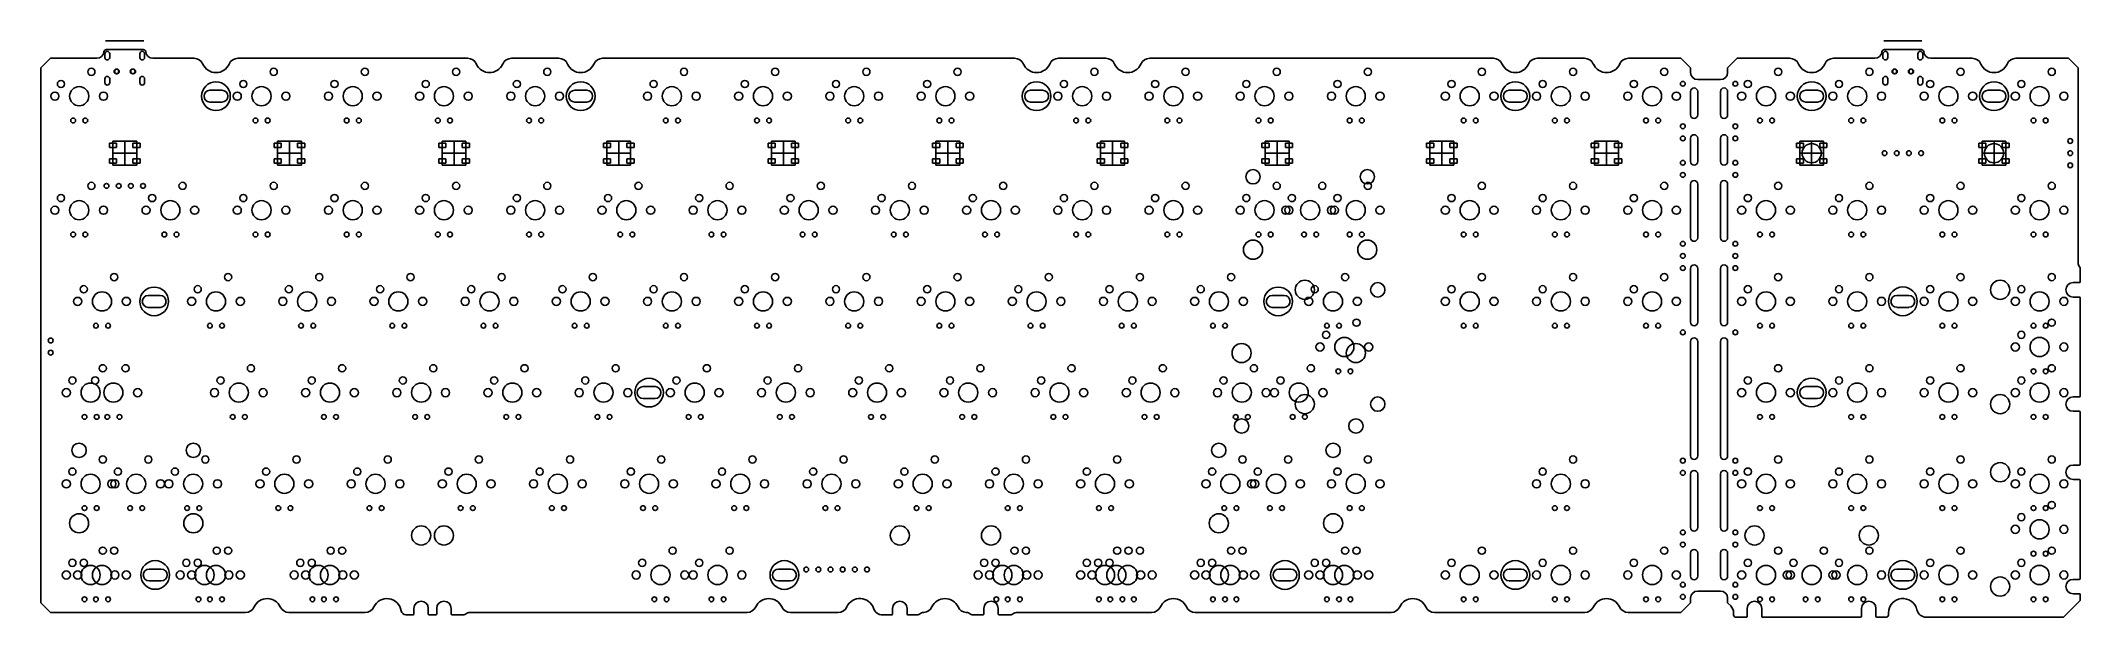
# Model space of a CAD drawing. Header units: millimetres. Extents: x 358 to 784, y 324 to 445.
import ezdxf

# ---------------------------------------------------------------- set-up
doc = ezdxf.new("R2010")
doc.units = ezdxf.units.MM
doc.layers.add('b87ex', color=220, linetype='Continuous')

msp = doc.modelspace()

# ---------------------------------------------------------------- linework, layer by layer
at = {"layer": 'b87ex', "color": 5}
for p, q in [((371.83, 444.55), (379.83, 444.55)), ((743.31, 444.55), (751.31, 444.55))]:
    msp.add_line(p, q, dxfattribs=at)
at = {"layer": 'b87ex'}
for p, q in [((360.28, 440.9), (358.28, 438.9)), ((358.28, 438.9), (358.28, 327.14)), ((360.28, 440.9), (369.98, 440.9)), ((371.97, 442.7), (379.7, 442.7)), ((381.69, 440.9), (390.3, 440.9)), ((399.47, 440.9), (447.45, 440.9)), ((456.62, 440.9), (466.5, 440.9)), ((475.67, 440.9), (561.75, 440.9)), ((570.92, 440.9), (580.8, 440.9)), ((589.97, 440.9), (661.76, 440.9)), ((670.93, 440.9), (680.81, 440.9)), ((689.98, 440.9), (700.95, 440.9)), ((700.95, 440.9), (702.95, 438.9)), ((702.95, 438.9), (702.95, 437.9)), ((712.71, 440.9), (710.71, 438.9)), ((710.71, 438.9), (710.71, 437.9)), ((712.71, 440.9), (723.68, 440.9)), ((732.84, 440.9), (741.45, 440.9)), ((743.44, 442.7), (751.18, 442.7)), ((761.78, 440.9), (753.17, 440.9)), ((781.91, 440.9), (770.94, 440.9)), ((781.91, 440.9), (783.91, 438.9)), ((783.91, 438.9), (783.91, 398.25)), ((704.45, 436.44), (709.21, 436.44)), ((372.63, 423.17), (372.63, 422.27)), ((372.63, 423.17), (374.13, 423.17)), ((372.63, 422.27), (374.13, 422.27)), ((373.33, 423.57), (378.33, 423.57)), ((373.33, 418.57), (373.33, 423.57)), ((374.13, 423.17), (374.13, 422.27)), ((375.83, 423.57), (375.83, 418.57)), ((377.53, 423.17), (377.53, 422.27)), ((377.53, 423.17), (379.03, 423.17)), ((377.53, 422.27), (379.03, 422.27)), ((378.33, 423.57), (378.33, 418.57)), ((379.03, 423.17), (379.03, 422.27)), ((407.03, 423.17), (407.03, 422.27)), ((407.03, 423.17), (408.53, 423.17)), ((407.03, 422.27), (408.53, 422.27)), ((407.73, 423.57), (412.73, 423.57)), ((407.73, 418.57), (407.73, 423.57)), ((408.53, 423.17), (408.53, 422.27)), ((410.23, 423.57), (410.23, 418.57)), ((411.93, 423.17), (411.93, 422.27)), ((411.93, 423.17), (413.43, 423.17)), ((411.93, 422.27), (413.43, 422.27)), ((412.73, 423.57), (412.73, 418.57)), ((413.43, 423.17), (413.43, 422.27)), ((441.42, 423.17), (441.42, 422.27)), ((441.42, 423.17), (442.92, 423.17)), ((441.42, 422.27), (442.92, 422.27)), ((442.12, 423.57), (447.12, 423.57)), ((442.12, 418.57), (442.12, 423.57)), ((442.92, 423.17), (442.92, 422.27)), ((444.62, 423.57), (444.62, 418.57)), ((446.32, 423.17), (446.32, 422.27)), ((446.32, 423.17), (447.82, 423.17)), ((446.32, 422.27), (447.82, 422.27)), ((447.12, 423.57), (447.12, 418.57)), ((447.82, 423.17), (447.82, 422.27)), ((475.82, 423.17), (475.82, 422.27)), ((475.82, 423.17), (477.32, 423.17)), ((475.82, 422.27), (477.32, 422.27)), ((476.52, 423.57), (481.52, 423.57)), ((476.52, 418.57), (476.52, 423.57)), ((477.32, 423.17), (477.32, 422.27)), ((479.02, 423.57), (479.02, 418.57)), ((480.72, 423.17), (480.72, 422.27)), ((480.72, 423.17), (482.22, 423.17)), ((480.72, 422.27), (482.22, 422.27)), ((481.52, 423.57), (481.52, 418.57)), ((482.22, 423.17), (482.22, 422.27)), ((510.22, 423.17), (510.22, 422.27)), ((510.22, 423.17), (511.72, 423.17)), ((510.22, 422.27), (511.72, 422.27)), ((510.92, 423.57), (515.92, 423.57)), ((510.92, 418.57), (510.92, 423.57)), ((511.72, 423.17), (511.72, 422.27)), ((513.42, 423.57), (513.42, 418.57)), ((515.12, 423.17), (515.12, 422.27)), ((515.12, 423.17), (516.62, 423.17)), ((515.12, 422.27), (516.62, 422.27)), ((515.92, 423.57), (515.92, 418.57)), ((516.62, 423.17), (516.62, 422.27)), ((544.61, 423.17), (544.61, 422.27)), ((544.61, 423.17), (546.11, 423.17)), ((544.61, 422.27), (546.11, 422.27)), ((545.31, 423.57), (550.31, 423.57)), ((545.31, 418.57), (545.31, 423.57)), ((546.11, 423.17), (546.11, 422.27)), ((547.81, 423.57), (547.81, 418.57)), ((549.51, 423.17), (549.51, 422.27)), ((549.51, 423.17), (551.01, 423.17)), ((549.51, 422.27), (551.01, 422.27)), ((550.31, 423.57), (550.31, 418.57)), ((551.01, 423.17), (551.01, 422.27)), ((579.01, 423.17), (579.01, 422.27)), ((579.01, 423.17), (580.51, 423.17)), ((579.01, 422.27), (580.51, 422.27)), ((579.71, 423.57), (584.71, 423.57)), ((579.71, 418.57), (579.71, 423.57)), ((580.51, 423.17), (580.51, 422.27)), ((582.21, 423.57), (582.21, 418.57)), ((583.91, 423.17), (583.91, 422.27)), ((583.91, 423.17), (585.41, 423.17)), ((583.91, 422.27), (585.41, 422.27)), ((584.71, 423.57), (584.71, 418.57)), ((585.41, 423.17), (585.41, 422.27)), ((613.4, 423.17), (613.4, 422.27)), ((613.4, 423.17), (614.9, 423.17)), ((613.4, 422.27), (614.9, 422.27)), ((614.1, 423.57), (619.1, 423.57)), ((614.1, 418.57), (614.1, 423.57)), ((614.9, 423.17), (614.9, 422.27)), ((616.6, 423.57), (616.6, 418.57)), ((618.3, 423.17), (618.3, 422.27)), ((618.3, 423.17), (619.8, 423.17)), ((618.3, 422.27), (619.8, 422.27)), ((619.1, 423.57), (619.1, 418.57)), ((619.8, 423.17), (619.8, 422.27)), ((647.8, 423.17), (647.8, 422.27)), ((647.8, 423.17), (649.3, 423.17)), ((647.8, 422.27), (649.3, 422.27)), ((648.5, 423.57), (653.5, 423.57)), ((648.5, 418.57), (648.5, 423.57)), ((649.3, 423.17), (649.3, 422.27)), ((651, 423.57), (651, 418.57)), ((652.7, 423.17), (652.7, 422.27)), ((652.7, 423.17), (654.2, 423.17)), ((652.7, 422.27), (654.2, 422.27)), ((653.5, 423.57), (653.5, 418.57)), ((654.2, 423.17), (654.2, 422.27)), ((682.2, 423.17), (682.2, 422.27)), ((682.2, 423.17), (683.7, 423.17)), ((682.2, 422.27), (683.7, 422.27)), ((682.9, 423.57), (687.9, 423.57)), ((682.9, 418.57), (682.9, 423.57)), ((683.7, 423.17), (683.7, 422.27)), ((685.4, 423.57), (685.4, 418.57)), ((687.1, 423.17), (687.1, 422.27)), ((687.1, 423.17), (688.6, 423.17)), ((687.1, 422.27), (688.6, 422.27)), ((687.9, 423.57), (687.9, 418.57)), ((688.6, 423.17), (688.6, 422.27)), ((725.06, 423.17), (725.06, 422.27)), ((725.06, 423.17), (726.56, 423.17)), ((725.06, 422.27), (726.56, 422.27)), ((725.76, 423.57), (730.76, 423.57)), ((725.76, 418.57), (725.76, 423.57)), ((726.56, 423.17), (726.56, 422.27)), ((728.26, 423.57), (728.26, 418.57)), ((729.96, 423.17), (729.96, 422.27)), ((729.96, 423.17), (731.46, 423.17)), ((729.96, 422.27), (731.46, 422.27)), ((730.76, 423.57), (730.76, 418.57)), ((731.46, 423.17), (731.46, 422.27)), ((763.16, 423.17), (763.16, 422.27)), ((763.16, 423.17), (764.66, 423.17)), ((763.16, 422.27), (764.66, 422.27)), ((763.86, 423.57), (768.86, 423.57)), ((763.86, 418.57), (763.86, 423.57)), ((764.66, 423.17), (764.66, 422.27)), ((766.36, 423.57), (766.36, 418.57)), ((768.06, 423.17), (768.06, 422.27)), ((768.06, 423.17), (769.56, 423.17)), ((768.06, 422.27), (769.56, 422.27)), ((768.86, 423.57), (768.86, 418.57)), ((769.56, 423.17), (769.56, 422.27)), ((372.63, 419.87), (372.63, 418.97)), ((372.63, 419.87), (374.13, 419.87)), ((372.63, 418.97), (374.13, 418.97)), ((373.33, 421.07), (378.33, 421.07)), ((378.33, 418.57), (373.33, 418.57)), ((374.13, 419.87), (374.13, 418.97)), ((377.53, 419.87), (377.53, 418.97)), ((377.53, 419.87), (379.03, 419.87)), ((377.53, 418.97), (379.03, 418.97)), ((379.03, 419.87), (379.03, 418.97)), ((407.03, 419.87), (407.03, 418.97)), ((407.03, 419.87), (408.53, 419.87)), ((407.03, 418.97), (408.53, 418.97)), ((407.73, 421.07), (412.73, 421.07)), ((412.73, 418.57), (407.73, 418.57)), ((408.53, 419.87), (408.53, 418.97)), ((411.93, 419.87), (411.93, 418.97)), ((411.93, 419.87), (413.43, 419.87)), ((411.93, 418.97), (413.43, 418.97)), ((413.43, 419.87), (413.43, 418.97)), ((441.42, 419.87), (441.42, 418.97)), ((441.42, 419.87), (442.92, 419.87)), ((441.42, 418.97), (442.92, 418.97)), ((442.12, 421.07), (447.12, 421.07)), ((447.12, 418.57), (442.12, 418.57)), ((442.92, 419.87), (442.92, 418.97)), ((446.32, 419.87), (446.32, 418.97)), ((446.32, 419.87), (447.82, 419.87)), ((446.32, 418.97), (447.82, 418.97)), ((447.82, 419.87), (447.82, 418.97)), ((475.82, 419.87), (475.82, 418.97)), ((475.82, 419.87), (477.32, 419.87)), ((475.82, 418.97), (477.32, 418.97)), ((476.52, 421.07), (481.52, 421.07)), ((481.52, 418.57), (476.52, 418.57)), ((477.32, 419.87), (477.32, 418.97)), ((480.72, 419.87), (480.72, 418.97)), ((480.72, 419.87), (482.22, 419.87)), ((480.72, 418.97), (482.22, 418.97)), ((482.22, 419.87), (482.22, 418.97)), ((510.22, 419.87), (510.22, 418.97)), ((510.22, 419.87), (511.72, 419.87)), ((510.22, 418.97), (511.72, 418.97)), ((510.92, 421.07), (515.92, 421.07)), ((515.92, 418.57), (510.92, 418.57)), ((511.72, 419.87), (511.72, 418.97)), ((515.12, 419.87), (515.12, 418.97)), ((515.12, 419.87), (516.62, 419.87)), ((515.12, 418.97), (516.62, 418.97)), ((516.62, 419.87), (516.62, 418.97)), ((544.61, 419.87), (544.61, 418.97)), ((544.61, 419.87), (546.11, 419.87)), ((544.61, 418.97), (546.11, 418.97)), ((545.31, 421.07), (550.31, 421.07)), ((550.31, 418.57), (545.31, 418.57)), ((546.11, 419.87), (546.11, 418.97)), ((549.51, 419.87), (549.51, 418.97)), ((549.51, 419.87), (551.01, 419.87)), ((549.51, 418.97), (551.01, 418.97)), ((551.01, 419.87), (551.01, 418.97)), ((579.01, 419.87), (579.01, 418.97)), ((579.01, 419.87), (580.51, 419.87)), ((579.01, 418.97), (580.51, 418.97)), ((579.71, 421.07), (584.71, 421.07)), ((584.71, 418.57), (579.71, 418.57)), ((580.51, 419.87), (580.51, 418.97)), ((583.91, 419.87), (583.91, 418.97)), ((583.91, 419.87), (585.41, 419.87)), ((583.91, 418.97), (585.41, 418.97)), ((585.41, 419.87), (585.41, 418.97)), ((613.4, 419.87), (613.4, 418.97)), ((613.4, 419.87), (614.9, 419.87)), ((613.4, 418.97), (614.9, 418.97)), ((614.1, 421.07), (619.1, 421.07)), ((619.1, 418.57), (614.1, 418.57)), ((614.9, 419.87), (614.9, 418.97)), ((618.3, 419.87), (618.3, 418.97)), ((618.3, 419.87), (619.8, 419.87)), ((618.3, 418.97), (619.8, 418.97)), ((619.8, 419.87), (619.8, 418.97)), ((647.8, 419.87), (647.8, 418.97)), ((647.8, 419.87), (649.3, 419.87)), ((647.8, 418.97), (649.3, 418.97)), ((648.5, 421.07), (653.5, 421.07)), ((653.5, 418.57), (648.5, 418.57)), ((649.3, 419.87), (649.3, 418.97)), ((652.7, 419.87), (652.7, 418.97)), ((652.7, 419.87), (654.2, 419.87)), ((652.7, 418.97), (654.2, 418.97)), ((654.2, 419.87), (654.2, 418.97)), ((682.2, 419.87), (682.2, 418.97)), ((682.2, 419.87), (683.7, 419.87)), ((682.2, 418.97), (683.7, 418.97)), ((682.9, 421.07), (687.9, 421.07)), ((687.9, 418.57), (682.9, 418.57)), ((683.7, 419.87), (683.7, 418.97)), ((687.1, 419.87), (687.1, 418.97)), ((687.1, 419.87), (688.6, 419.87)), ((687.1, 418.97), (688.6, 418.97)), ((688.6, 419.87), (688.6, 418.97)), ((725.06, 419.87), (725.06, 418.97)), ((725.06, 419.87), (726.56, 419.87)), ((725.06, 418.97), (726.56, 418.97)), ((725.76, 421.07), (730.76, 421.07)), ((730.76, 418.57), (725.76, 418.57)), ((726.56, 419.87), (726.56, 418.97)), ((729.96, 419.87), (729.96, 418.97)), ((729.96, 419.87), (731.46, 419.87)), ((729.96, 418.97), (731.46, 418.97)), ((731.46, 419.87), (731.46, 418.97)), ((763.16, 419.87), (763.16, 418.97)), ((763.16, 419.87), (764.66, 419.87)), ((763.16, 418.97), (764.66, 418.97)), ((763.86, 421.07), (768.86, 421.07)), ((768.86, 418.57), (763.86, 418.57)), ((764.66, 419.87), (764.66, 418.97)), ((768.06, 419.87), (768.06, 418.97)), ((768.06, 419.87), (769.56, 419.87)), ((768.06, 418.97), (769.56, 418.97)), ((769.56, 419.87), (769.56, 418.97)), ((784.37, 394.23), (784.37, 396.97)), ((782.87, 394.03), (784.17, 394.03)), ((782.87, 391.03), (784.17, 391.03)), ((784.37, 370.35), (784.37, 390.83)), ((782.87, 370.15), (784.17, 370.15)), ((782.87, 367.15), (784.17, 367.15)), ((784.37, 356.13), (784.37, 366.95)), ((782.87, 355.93), (784.17, 355.93)), ((782.87, 352.93), (784.17, 352.93)), ((784.37, 332.25), (784.37, 352.73)), ((702.95, 328.14), (702.95, 327.14)), ((704.45, 329.6), (709.21, 329.6)), ((710.71, 328.14), (710.71, 327.14)), ((782.87, 332.05), (784.17, 332.05)), ((782.87, 329.05), (784.17, 329.05)), ((784.37, 327.6), (784.37, 328.85)), ((358.28, 327.14), (360.28, 325.14)), ((360.28, 325.14), (401.06, 325.14)), ((410.14, 325.14), (426.06, 325.14)), ((434.56, 324.64), (436.05, 324.64)), ((436.25, 325.98), (436.25, 324.84)), ((439.25, 325.98), (439.25, 324.84)), ((439.45, 324.64), (440.81, 324.64)), ((441.01, 325.98), (441.01, 324.84)), ((444.01, 325.98), (444.01, 324.84)), ((444.21, 324.64), (446.69, 324.64)), ((448.01, 325.14), (505.84, 325.14)), ((514.91, 325.14), (524.89, 325.14)), ((534.16, 324.64), (536.06, 324.64)), ((536.26, 325.98), (536.26, 324.84)), ((539.26, 325.98), (539.26, 324.84)), ((539.46, 324.64), (541.53, 324.64)), ((552.85, 324.64), (555.11, 324.64)), ((555.31, 325.98), (555.31, 324.84)), ((558.31, 325.98), (558.31, 324.84)), ((558.51, 324.64), (560.99, 324.64)), ((562.31, 325.14), (590.37, 325.14)), ((599.45, 325.14), (640.38, 325.14)), ((649.45, 325.14), (680.86, 325.14)), ((689.93, 325.14), (700.95, 325.14)), ((702.95, 327.14), (700.95, 325.14)), ((710.71, 327.14), (711.35, 326.5)), ((711.94, 324.64), (711.94, 325.08)), ((712.44, 324.14), (714.62, 324.14)), ((714.82, 325.98), (714.82, 324.34)), ((717.82, 325.98), (717.82, 324.34)), ((718.02, 324.14), (738.5, 324.14)), ((738.7, 325.98), (738.7, 324.34)), ((741.7, 325.98), (741.7, 324.34)), ((741.9, 324.14), (743.81, 324.14)), ((744.31, 325.04), (744.31, 324.64)), ((752.19, 324.14), (780.91, 324.14)), ((784.37, 327.6), (780.91, 324.14))]:
    msp.add_line(p, q, dxfattribs=at)
at = {"layer": 'b87ex', "color": 2}
for p, q in [((371.68, 441.85), (371.68, 441.05)), ((372.68, 441.85), (372.68, 441.05)), ((378.98, 441.85), (378.98, 441.05)), ((379.98, 441.85), (379.98, 441.05)), ((743.16, 441.85), (743.16, 441.05)), ((744.16, 441.85), (744.16, 441.05)), ((750.46, 441.85), (750.46, 441.05)), ((751.46, 441.85), (751.46, 441.05)), ((371.68, 436.6), (371.68, 435.8)), ((372.68, 436.6), (372.68, 435.8)), ((378.98, 436.6), (378.98, 435.8)), ((379.98, 436.6), (379.98, 435.8)), ((743.16, 436.6), (743.16, 435.8)), ((744.16, 436.6), (744.16, 435.8)), ((750.46, 436.6), (750.46, 435.8)), ((751.46, 436.6), (751.46, 435.8)), ((702.95, 429.09), (702.95, 433.94)), ((704.45, 433.94), (704.45, 429.09)), ((709.21, 433.94), (709.21, 429.09)), ((710.71, 429.09), (710.71, 433.94)), ((702.95, 419.34), (702.95, 424.19)), ((704.45, 424.19), (704.45, 419.34)), ((709.21, 424.19), (709.21, 419.34)), ((710.71, 419.34), (710.71, 424.19)), ((702.95, 403.41), (702.95, 414.61)), ((704.45, 414.61), (704.45, 403.41)), ((709.21, 414.61), (709.21, 403.41)), ((710.71, 403.41), (710.71, 414.61)), ((702.95, 385.78), (702.95, 396.99)), ((704.45, 396.99), (704.45, 385.78)), ((709.21, 396.99), (709.21, 385.78)), ((710.71, 385.78), (710.71, 396.99)), ((702.95, 357.84), (702.95, 381.75)), ((704.45, 381.75), (704.45, 357.84)), ((709.21, 381.75), (709.21, 357.84)), ((710.71, 357.84), (710.71, 381.75)), ((702.95, 342.86), (702.95, 354.06)), ((704.45, 354.06), (704.45, 342.86)), ((709.21, 354.06), (709.21, 342.86)), ((710.71, 342.86), (710.71, 354.06)), ((702.95, 332.7), (702.95, 337.55)), ((704.45, 337.55), (704.45, 332.7)), ((709.21, 337.55), (709.21, 332.7)), ((710.71, 332.7), (710.71, 337.55))]:
    msp.add_line(p, q, dxfattribs=at)
at = {"layer": 'b87ex', "color": 3}
for p, q in [((393.63, 434.22), (396.14, 434.22)), ((396.14, 431.73), (393.63, 431.73)), ((469.83, 434.22), (472.34, 434.22)), ((472.34, 431.73), (469.83, 431.73)), ((565.08, 434.22), (567.59, 434.22)), ((567.59, 431.73), (565.08, 431.73)), ((665.09, 434.22), (667.6, 434.22)), ((667.6, 431.73), (665.09, 431.73)), ((727.01, 434.22), (729.51, 434.22)), ((729.51, 431.73), (727.01, 431.73)), ((765.11, 434.22), (767.61, 434.22)), ((767.61, 431.73), (765.11, 431.73)), ((380.73, 391.36), (383.23, 391.36)), ((383.23, 388.87), (380.73, 388.87)), ((615.56, 391.36), (618.06, 391.36)), ((618.06, 388.87), (615.56, 388.87)), ((746.06, 391.36), (748.56, 391.36)), ((748.56, 388.87), (746.06, 388.87)), ((484.12, 372.31), (486.62, 372.31)), ((727.01, 372.31), (729.51, 372.31)), ((486.62, 369.82), (484.12, 369.82)), ((729.51, 369.82), (727.01, 369.82)), ((380.93, 334.21), (383.44, 334.21)), ((512.39, 334.21), (514.9, 334.21)), ((616.97, 334.21), (619.47, 334.21)), ((665.09, 334.21), (667.6, 334.21)), ((746.06, 334.21), (748.56, 334.21)), ((383.44, 331.72), (380.93, 331.72)), ((514.9, 331.72), (512.39, 331.72)), ((619.47, 331.72), (616.97, 331.72)), ((667.6, 331.72), (665.09, 331.72)), ((748.56, 331.72), (746.06, 331.72))]:
    msp.add_line(p, q, dxfattribs=at)
at = {"layer": 'b87ex'}
for centre, radius in [((362.5, 435.52), 0.75), ((366.31, 432.98), 2), ((368.85, 438.06), 0.75), ((400.6, 435.52), 0.75), ((404.41, 432.98), 2), ((406.95, 438.06), 0.75), ((419.65, 435.52), 0.75), ((423.46, 432.98), 2), ((426, 438.06), 0.75), ((438.7, 435.52), 0.75), ((442.51, 432.98), 2), ((445.05, 438.06), 0.75), ((457.75, 435.52), 0.75), ((461.56, 432.98), 2), ((464.1, 438.06), 0.75), ((486.32, 435.52), 0.75), ((490.13, 432.98), 2), ((492.67, 438.06), 0.75), ((505.37, 435.52), 0.75), ((509.18, 432.98), 2), ((511.72, 438.06), 0.75), ((524.42, 435.52), 0.75), ((528.23, 432.98), 2), ((530.77, 438.06), 0.75), ((543.47, 435.52), 0.75), ((547.28, 432.98), 2), ((549.82, 438.06), 0.75), ((572.05, 435.52), 0.75), ((575.86, 432.98), 2), ((578.4, 438.06), 0.75), ((591.1, 435.52), 0.75), ((594.91, 432.98), 2), ((597.45, 438.06), 0.75), ((610.15, 435.52), 0.75), ((613.96, 432.98), 2), ((616.5, 438.06), 0.75), ((629.2, 435.52), 0.75), ((633.01, 432.98), 2), ((635.55, 438.06), 0.75), ((653.01, 435.52), 0.75), ((656.82, 432.98), 2), ((659.36, 438.06), 0.75), ((672.06, 435.52), 0.75), ((675.87, 432.98), 2), ((678.41, 438.06), 0.75), ((691.11, 435.52), 0.75), ((694.92, 432.98), 2), ((697.46, 438.06), 0.75), ((714.92, 435.52), 0.75), ((718.73, 432.98), 2), ((721.27, 438.06), 0.75), ((733.97, 435.52), 0.75), ((737.78, 432.98), 2), ((740.32, 438.06), 0.75), ((753.02, 435.52), 0.75), ((756.83, 432.98), 2), ((759.37, 438.06), 0.75), ((772.07, 435.52), 0.75), ((775.88, 432.98), 2), ((778.42, 438.06), 0.75), ((361.23, 432.98), 0.85), ((371.39, 432.98), 0.85), ((399.33, 432.98), 0.85), ((409.49, 432.98), 0.85), ((418.38, 432.98), 0.85), ((428.54, 432.98), 0.85), ((437.43, 432.98), 0.85), ((447.59, 432.98), 0.85), ((456.48, 432.98), 0.85), ((466.64, 432.98), 0.85), ((485.05, 432.98), 0.85), ((495.21, 432.98), 0.85), ((504.1, 432.98), 0.85), ((514.26, 432.98), 0.85), ((523.15, 432.98), 0.85), ((533.31, 432.98), 0.85), ((542.2, 432.98), 0.85), ((552.36, 432.98), 0.85), ((570.78, 432.98), 0.85), ((580.94, 432.98), 0.85), ((589.83, 432.98), 0.85), ((599.99, 432.98), 0.85), ((608.88, 432.98), 0.85), ((619.04, 432.98), 0.85), ((627.93, 432.98), 0.85), ((638.09, 432.98), 0.85), ((651.74, 432.98), 0.85), ((661.9, 432.98), 0.85), ((670.79, 432.98), 0.85), ((680.95, 432.98), 0.85), ((689.84, 432.98), 0.85), ((700, 432.98), 0.85), ((713.65, 432.98), 0.85), ((723.81, 432.98), 0.85), ((732.7, 432.98), 0.85), ((742.86, 432.98), 0.85), ((751.75, 432.98), 0.85), ((761.91, 432.98), 0.85), ((770.8, 432.98), 0.85), ((780.96, 432.98), 0.85), ((365.04, 427.9), 0.5), ((367.58, 427.9), 0.5), ((403.14, 427.9), 0.5), ((405.68, 427.9), 0.5), ((422.19, 427.9), 0.5), ((424.73, 427.9), 0.5), ((441.24, 427.9), 0.5), ((443.78, 427.9), 0.5), ((460.29, 427.9), 0.5), ((462.83, 427.9), 0.5), ((488.86, 427.9), 0.5), ((491.4, 427.9), 0.5), ((507.91, 427.9), 0.5), ((510.45, 427.9), 0.5), ((526.96, 427.9), 0.5), ((529.5, 427.9), 0.5), ((546.01, 427.9), 0.5), ((548.55, 427.9), 0.5), ((574.59, 427.9), 0.5), ((577.13, 427.9), 0.5), ((593.64, 427.9), 0.5), ((596.18, 427.9), 0.5), ((612.69, 427.9), 0.5), ((615.23, 427.9), 0.5), ((631.74, 427.9), 0.5), ((634.28, 427.9), 0.5), ((655.55, 427.9), 0.5), ((658.09, 427.9), 0.5), ((674.6, 427.9), 0.5), ((677.14, 427.9), 0.5), ((693.65, 427.9), 0.5), ((696.19, 427.9), 0.5), ((717.46, 427.9), 0.5), ((720, 427.9), 0.5), ((736.51, 427.9), 0.5), ((739.05, 427.9), 0.5), ((755.56, 427.9), 0.5), ((758.1, 427.9), 0.5), ((774.61, 427.9), 0.5), ((777.15, 427.9), 0.5), ((728.26, 421.07), 2), ((766.36, 421.07), 2), ((611.55, 416.15), 1.5), ((635.42, 416.15), 1.5), ((368.85, 414.24), 0.75), ((387.9, 414.24), 0.75), ((406.95, 414.24), 0.75), ((426, 414.24), 0.75), ((445.05, 414.24), 0.75), ((464.1, 414.24), 0.75), ((483.15, 414.24), 0.75), ((502.2, 414.24), 0.75), ((521.25, 414.24), 0.75), ((540.3, 414.24), 0.75), ((559.35, 414.24), 0.75), ((578.4, 414.24), 0.75), ((597.45, 414.24), 0.75), ((616.5, 414.24), 0.75), ((626.02, 414.24), 0.75), ((635.55, 414.24), 0.75), ((659.36, 414.24), 0.75), ((678.41, 414.24), 0.75), ((697.46, 414.24), 0.75), ((721.27, 414.24), 0.75), ((740.32, 414.24), 0.75), ((759.37, 414.24), 0.75), ((778.42, 414.24), 0.75), ((361.23, 409.16), 0.85), ((362.5, 411.7), 0.75), ((366.31, 409.16), 2), ((371.39, 409.16), 0.85), ((380.28, 409.16), 0.85), ((381.55, 411.7), 0.75), ((385.36, 409.16), 2), ((390.44, 409.16), 0.85), ((399.33, 409.16), 0.85), ((400.6, 411.7), 0.75), ((404.41, 409.16), 2), ((409.49, 409.16), 0.85), ((418.38, 409.16), 0.85), ((419.65, 411.7), 0.75), ((423.46, 409.16), 2), ((428.54, 409.16), 0.85), ((437.43, 409.16), 0.85), ((438.7, 411.7), 0.75), ((442.51, 409.16), 2), ((447.59, 409.16), 0.85), ((456.48, 409.16), 0.85), ((457.75, 411.7), 0.75), ((461.56, 409.16), 2), ((466.64, 409.16), 0.85), ((475.53, 409.16), 0.85), ((476.8, 411.7), 0.75), ((480.61, 409.16), 2), ((485.69, 409.16), 0.85), ((494.58, 409.16), 0.85), ((495.85, 411.7), 0.75), ((499.66, 409.16), 2), ((504.74, 409.16), 0.85), ((513.63, 409.16), 0.85), ((514.9, 411.7), 0.75), ((518.71, 409.16), 2), ((523.79, 409.16), 0.85), ((532.68, 409.16), 0.85), ((533.95, 411.7), 0.75), ((537.76, 409.16), 2), ((542.84, 409.16), 0.85), ((551.73, 409.16), 0.85), ((553, 411.7), 0.75), ((556.81, 409.16), 2), ((561.89, 409.16), 0.85), ((570.78, 409.16), 0.85), ((572.05, 411.7), 0.75), ((575.86, 409.16), 2), ((580.94, 409.16), 0.85), ((589.83, 409.16), 0.85), ((591.1, 411.7), 0.75), ((594.91, 409.16), 2), ((599.99, 409.16), 0.85), ((608.88, 409.16), 0.85), ((610.15, 411.7), 0.75), ((613.96, 409.16), 2), ((618.4, 409.16), 0.85), ((619.04, 409.16), 0.85), ((619.67, 411.7), 0.75), ((623.48, 409.16), 2), ((627.93, 409.16), 0.85), ((628.56, 409.16), 0.85), ((629.2, 411.7), 0.75), ((633.01, 409.16), 2), ((638.09, 409.16), 0.85), ((651.74, 409.16), 0.85), ((653.01, 411.7), 0.75), ((656.82, 409.16), 2), ((661.9, 409.16), 0.85), ((670.79, 409.16), 0.85), ((672.06, 411.7), 0.75), ((675.87, 409.16), 2), ((680.95, 409.16), 0.85), ((689.84, 409.16), 0.85), ((691.11, 411.7), 0.75), ((694.92, 409.16), 2), ((700, 409.16), 0.85), ((713.65, 409.16), 0.85), ((714.92, 411.7), 0.75), ((718.73, 409.16), 2), ((723.81, 409.16), 0.85), ((732.7, 409.16), 0.85), ((733.97, 411.7), 0.75), ((737.78, 409.16), 2), ((742.86, 409.16), 0.85), ((751.75, 409.16), 0.85), ((753.02, 411.7), 0.75), ((756.83, 409.16), 2), ((761.91, 409.16), 0.85), ((770.8, 409.16), 0.85), ((772.07, 411.7), 0.75), ((775.88, 409.16), 2), ((780.96, 409.16), 0.85), ((365.04, 404.08), 0.5), ((367.58, 404.08), 0.5), ((384.09, 404.08), 0.5), ((386.63, 404.08), 0.5), ((403.14, 404.08), 0.5), ((405.68, 404.08), 0.5), ((422.19, 404.08), 0.5), ((424.73, 404.08), 0.5), ((441.24, 404.08), 0.5), ((443.78, 404.08), 0.5), ((460.29, 404.08), 0.5), ((462.83, 404.08), 0.5), ((479.34, 404.08), 0.5), ((481.88, 404.08), 0.5), ((498.39, 404.08), 0.5), ((500.93, 404.08), 0.5), ((517.44, 404.08), 0.5), ((519.98, 404.08), 0.5), ((536.49, 404.08), 0.5), ((539.03, 404.08), 0.5), ((555.54, 404.08), 0.5), ((558.08, 404.08), 0.5), ((574.59, 404.08), 0.5), ((577.13, 404.08), 0.5), ((593.64, 404.08), 0.5), ((596.18, 404.08), 0.5), ((611.55, 400.91), 2), ((612.69, 404.08), 0.5), ((615.23, 404.08), 0.5), ((622.21, 404.08), 0.5), ((624.75, 404.08), 0.5), ((631.74, 404.08), 0.5), ((635.42, 400.91), 2), ((634.28, 404.08), 0.5), ((655.55, 404.08), 0.5), ((658.09, 404.08), 0.5), ((674.6, 404.08), 0.5), ((677.14, 404.08), 0.5), ((693.65, 404.08), 0.5), ((696.19, 404.08), 0.5), ((717.46, 404.08), 0.5), ((720, 404.08), 0.5), ((736.51, 404.08), 0.5), ((739.05, 404.08), 0.5), ((755.56, 404.08), 0.5), ((758.1, 404.08), 0.5), ((774.61, 404.08), 0.5), ((777.15, 404.08), 0.5), ((367.26, 392.65), 0.75), ((371.07, 390.11), 2), ((373.61, 395.19), 0.75), ((391.07, 392.65), 0.75), ((394.88, 390.11), 2), ((397.42, 395.19), 0.75), ((410.12, 392.65), 0.75), ((413.93, 390.11), 2), ((416.47, 395.19), 0.75), ((429.17, 392.65), 0.75), ((432.98, 390.11), 2), ((435.52, 395.19), 0.75), ((448.22, 392.65), 0.75), ((452.03, 390.11), 2), ((454.57, 395.19), 0.75), ((467.27, 392.65), 0.75), ((471.08, 390.11), 2), ((473.62, 395.19), 0.75), ((486.32, 392.65), 0.75), ((490.13, 390.11), 2), ((492.67, 395.19), 0.75), ((505.37, 392.65), 0.75), ((509.18, 390.11), 2), ((511.72, 395.19), 0.75), ((524.42, 392.65), 0.75), ((528.23, 390.11), 2), ((530.77, 395.19), 0.75), ((543.47, 392.65), 0.75), ((547.28, 390.11), 2), ((549.82, 395.19), 0.75), ((562.52, 392.65), 0.75), ((566.33, 390.11), 2), ((568.87, 395.19), 0.75), ((581.57, 392.65), 0.75), ((585.38, 390.11), 2), ((587.92, 395.19), 0.75), ((600.62, 392.65), 0.75), ((604.43, 390.11), 2), ((606.97, 395.19), 0.75), ((622.37, 392.53), 2), ((624.44, 392.65), 0.75), ((628.25, 390.11), 2), ((630.79, 395.19), 0.75), ((637.61, 392.53), 1.5), ((653.01, 392.65), 0.75), ((656.82, 390.11), 2), ((659.36, 395.19), 0.75), ((672.06, 392.65), 0.75), ((675.87, 390.11), 2), ((678.41, 395.19), 0.75), ((691.11, 392.65), 0.75), ((694.92, 390.11), 2), ((697.46, 395.19), 0.75), ((714.92, 392.65), 0.75), ((718.73, 390.11), 2), ((721.27, 395.19), 0.75), ((733.97, 392.65), 0.75), ((737.78, 390.11), 2), ((740.32, 395.19), 0.75), ((753.02, 392.65), 0.75), ((756.83, 390.11), 2), ((759.37, 395.19), 0.75), ((767.63, 392.53), 2), ((772.07, 392.65), 0.75), ((775.88, 390.11), 2), ((778.42, 395.19), 0.75), ((365.99, 390.11), 0.85), ((376.15, 390.11), 0.85), ((389.8, 390.11), 0.85), ((399.96, 390.11), 0.85), ((408.85, 390.11), 0.85), ((419.01, 390.11), 0.85), ((427.9, 390.11), 0.85), ((438.06, 390.11), 0.85), ((446.95, 390.11), 0.85), ((457.11, 390.11), 0.85), ((466, 390.11), 0.85), ((476.16, 390.11), 0.85), ((485.05, 390.11), 0.85), ((495.21, 390.11), 0.85), ((504.1, 390.11), 0.85), ((514.26, 390.11), 0.85), ((523.15, 390.11), 0.85), ((533.31, 390.11), 0.85), ((542.2, 390.11), 0.85), ((552.36, 390.11), 0.85), ((561.25, 390.11), 0.85), ((571.41, 390.11), 0.85), ((580.3, 390.11), 0.85), ((590.46, 390.11), 0.85), ((599.35, 390.11), 0.85), ((609.51, 390.11), 0.85), ((623.17, 390.11), 0.85), ((633.33, 390.11), 0.85), ((651.74, 390.11), 0.85), ((661.9, 390.11), 0.85), ((670.79, 390.11), 0.85), ((680.95, 390.11), 0.85), ((689.84, 390.11), 0.85), ((700, 390.11), 0.85), ((713.65, 390.11), 0.85), ((723.81, 390.11), 0.85), ((732.7, 390.11), 0.85), ((742.86, 390.11), 0.85), ((751.75, 390.11), 0.85), ((761.91, 390.11), 0.85), ((770.8, 390.11), 0.85), ((780.96, 390.11), 0.85), ((369.8, 385.03), 0.5), ((372.34, 385.03), 0.5), ((393.61, 385.03), 0.5), ((396.15, 385.03), 0.5), ((412.66, 385.03), 0.5), ((415.2, 385.03), 0.5), ((431.71, 385.03), 0.5), ((434.25, 385.03), 0.5), ((450.76, 385.03), 0.5), ((453.3, 385.03), 0.5), ((469.81, 385.03), 0.5), ((472.35, 385.03), 0.5), ((488.86, 385.03), 0.5), ((491.4, 385.03), 0.5), ((507.91, 385.03), 0.5), ((510.45, 385.03), 0.5), ((526.96, 385.03), 0.5), ((529.5, 385.03), 0.5), ((546.01, 385.03), 0.5), ((548.55, 385.03), 0.5), ((565.06, 385.03), 0.5), ((567.6, 385.03), 0.5), ((584.11, 385.03), 0.5), ((586.65, 385.03), 0.5), ((603.16, 385.03), 0.5), ((605.7, 385.03), 0.5), ((626.82, 383.13), 0.75), ((626.98, 385.03), 0.5), ((629.52, 385.03), 0.5), ((633.17, 385.67), 0.75), ((655.55, 385.03), 0.5), ((658.09, 385.03), 0.5), ((674.6, 385.03), 0.5), ((677.14, 385.03), 0.5), ((693.65, 385.03), 0.5), ((696.19, 385.03), 0.5), ((717.46, 385.03), 0.5), ((720, 385.03), 0.5), ((736.51, 385.03), 0.5), ((739.05, 385.03), 0.5), ((755.56, 385.03), 0.5), ((758.1, 385.03), 0.5), ((772.07, 383.13), 0.75), ((774.61, 385.03), 0.5), ((777.15, 385.03), 0.5), ((778.42, 385.67), 0.75), ((609.16, 379.32), 2), ((625.55, 380.59), 0.85), ((630.63, 380.59), 2), ((633.04, 379.32), 2), ((635.71, 380.59), 0.85), ((770.8, 380.59), 0.85), ((780.96, 380.59), 0.85), ((371.23, 376.14), 0.75), ((375.99, 376.14), 0.75), ((402.19, 376.14), 0.75), ((421.24, 376.14), 0.75), ((440.29, 376.14), 0.75), ((459.34, 376.14), 0.75), ((478.39, 376.14), 0.75), ((497.44, 376.14), 0.75), ((516.49, 376.14), 0.75), ((535.54, 376.14), 0.75), ((554.59, 376.14), 0.75), ((573.64, 376.14), 0.75), ((592.69, 376.14), 0.75), ((611.74, 376.14), 0.75), ((623.64, 376.14), 0.75), ((629.36, 375.51), 0.5), ((631.9, 375.51), 0.5), ((721.27, 376.14), 0.75), ((740.32, 376.14), 0.75), ((759.37, 376.14), 0.75), ((774.61, 375.51), 0.5), ((777.15, 375.51), 0.5), ((778.42, 376.14), 0.75), ((363.61, 371.06), 0.85), ((364.88, 373.6), 0.75), ((368.69, 371.06), 2), ((369.64, 373.6), 0.75), ((373.45, 371.06), 2), ((378.53, 371.06), 0.85), ((394.57, 371.06), 0.85), ((395.84, 373.6), 0.75), ((399.65, 371.06), 2), ((404.73, 371.06), 0.85), ((413.62, 371.06), 0.85), ((414.89, 373.6), 0.75), ((418.7, 371.06), 2), ((423.78, 371.06), 0.85), ((432.67, 371.06), 0.85), ((433.94, 373.6), 0.75), ((437.75, 371.06), 2), ((442.83, 371.06), 0.85), ((451.72, 371.06), 0.85), ((452.99, 373.6), 0.75), ((456.8, 371.06), 2), ((461.88, 371.06), 0.85), ((470.77, 371.06), 0.85), ((472.04, 373.6), 0.75), ((475.85, 371.06), 2), ((480.93, 371.06), 0.85), ((489.82, 371.06), 0.85), ((491.09, 373.6), 0.75), ((494.9, 371.06), 2), ((499.98, 371.06), 0.85), ((508.87, 371.06), 0.85), ((510.14, 373.6), 0.75), ((513.95, 371.06), 2), ((519.03, 371.06), 0.85), ((527.92, 371.06), 0.85), ((529.19, 373.6), 0.75), ((533, 371.06), 2), ((538.08, 371.06), 0.85), ((546.97, 371.06), 0.85), ((548.24, 373.6), 0.75), ((552.05, 371.06), 2), ((557.13, 371.06), 0.85), ((566.02, 371.06), 0.85), ((567.29, 373.6), 0.75), ((571.1, 371.06), 2), ((576.18, 371.06), 0.85), ((585.07, 371.06), 0.85), ((586.34, 373.6), 0.75), ((590.15, 371.06), 2), ((595.23, 371.06), 0.85), ((604.12, 371.06), 0.85), ((605.39, 373.6), 0.75), ((609.2, 371.06), 2), ((614.28, 371.06), 0.85), ((616.02, 371.06), 0.85), ((617.29, 373.6), 0.75), ((621.1, 371.06), 2), ((626.18, 371.06), 0.85), ((713.65, 371.06), 0.85), ((714.92, 373.6), 0.75), ((718.73, 371.06), 2), ((723.81, 371.06), 0.85), ((732.7, 371.06), 0.85), ((733.97, 373.6), 0.75), ((737.78, 371.06), 2), ((742.86, 371.06), 0.85), ((751.75, 371.06), 0.85), ((753.02, 373.6), 0.75), ((756.83, 371.06), 2), ((761.91, 371.06), 0.85), ((770.8, 371.06), 0.85), ((772.07, 373.6), 0.75), ((780.96, 371.06), 0.85), ((367.42, 365.98), 0.5), ((369.96, 365.98), 0.5), ((372.18, 365.98), 0.5), ((374.72, 365.98), 0.5), ((398.38, 365.98), 0.5), ((400.92, 365.98), 0.5), ((417.43, 365.98), 0.5), ((419.97, 365.98), 0.5), ((436.48, 365.98), 0.5), ((439.02, 365.98), 0.5), ((455.53, 365.98), 0.5), ((458.07, 365.98), 0.5), ((474.58, 365.98), 0.5), ((477.12, 365.98), 0.5), ((493.63, 365.98), 0.5), ((496.17, 365.98), 0.5), ((512.68, 365.98), 0.5), ((515.22, 365.98), 0.5), ((531.73, 365.98), 0.5), ((534.27, 365.98), 0.5), ((550.78, 365.98), 0.5), ((553.32, 365.98), 0.5), ((569.83, 365.98), 0.5), ((572.37, 365.98), 0.5), ((588.88, 365.98), 0.5), ((591.42, 365.98), 0.5), ((607.93, 365.98), 0.5), ((610.47, 365.98), 0.5), ((619.83, 365.98), 0.5), ((622.37, 368.65), 2), ((622.37, 365.98), 0.5), ((637.61, 368.65), 1.5), ((717.46, 365.98), 0.5), ((720, 365.98), 0.5), ((736.51, 365.98), 0.5), ((739.05, 365.98), 0.5), ((755.56, 365.98), 0.5), ((758.1, 365.98), 0.5), ((767.63, 368.65), 2), ((774.61, 365.98), 0.5), ((777.15, 365.98), 0.5), ((609.16, 364.08), 1.5), ((633.04, 364.08), 1.5), ((366.28, 359), 1.5), ((390.15, 359), 1.5), ((604.4, 359), 1.5), ((628.28, 359), 1.5), ((364.88, 354.55), 0.75), ((371.23, 357.09), 0.75), ((374.4, 354.55), 0.75), ((380.75, 357.09), 0.75), ((386.31, 354.55), 0.75), ((390.12, 352.01), 2), ((392.66, 357.09), 0.75), ((405.36, 354.55), 0.75), ((409.17, 352.01), 2), ((411.71, 357.09), 0.75), ((424.41, 354.55), 0.75), ((428.22, 352.01), 2), ((430.76, 357.09), 0.75), ((443.46, 354.55), 0.75), ((447.27, 352.01), 2), ((449.81, 357.09), 0.75), ((462.51, 354.55), 0.75), ((466.32, 352.01), 2), ((468.86, 357.09), 0.75), ((481.56, 354.55), 0.75), ((485.37, 352.01), 2), ((487.91, 357.09), 0.75), ((500.61, 354.55), 0.75), ((504.42, 352.01), 2), ((506.96, 357.09), 0.75), ((519.66, 354.55), 0.75), ((523.47, 352.01), 2), ((526.01, 357.09), 0.75), ((538.71, 354.55), 0.75), ((542.52, 352.01), 2), ((545.06, 357.09), 0.75), ((557.76, 354.55), 0.75), ((561.57, 352.01), 2), ((564.11, 357.09), 0.75), ((576.81, 354.55), 0.75), ((580.62, 352.01), 2), ((583.16, 357.09), 0.75), ((603, 354.55), 0.75), ((609.35, 357.09), 0.75), ((612.53, 354.55), 0.75), ((618.88, 357.09), 0.75), ((629.2, 354.55), 0.75), ((633.01, 352.01), 2), ((635.55, 357.09), 0.75), ((672.06, 354.55), 0.75), ((675.87, 352.01), 2), ((678.41, 357.09), 0.75), ((714.92, 354.55), 0.75), ((718.73, 352.01), 2), ((721.27, 357.09), 0.75), ((733.97, 354.55), 0.75), ((737.78, 352.01), 2), ((740.32, 357.09), 0.75), ((753.02, 354.55), 0.75), ((756.83, 352.01), 2), ((759.37, 357.09), 0.75), ((767.63, 354.43), 2), ((772.07, 354.55), 0.75), ((775.88, 352.01), 2), ((778.42, 357.09), 0.75), ((363.61, 352.01), 0.85), ((373.13, 352.01), 0.85), ((373.13, 352.01), 0.85), ((373.77, 352.01), 0.85), ((383.29, 352.01), 0.85), ((385.04, 352.01), 0.85), ((395.2, 352.01), 0.85), ((404.09, 352.01), 0.85), ((414.25, 352.01), 0.85), ((423.14, 352.01), 0.85), ((433.3, 352.01), 0.85), ((442.19, 352.01), 0.85), ((452.35, 352.01), 0.85), ((461.24, 352.01), 0.85), ((471.4, 352.01), 0.85), ((480.29, 352.01), 0.85), ((490.45, 352.01), 0.85), ((499.34, 352.01), 0.85), ((509.5, 352.01), 0.85), ((518.39, 352.01), 0.85), ((528.55, 352.01), 0.85), ((537.44, 352.01), 0.85), ((547.6, 352.01), 0.85), ((556.49, 352.01), 0.85), ((566.65, 352.01), 0.85), ((575.54, 352.01), 0.85), ((585.7, 352.01), 0.85), ((601.73, 352.01), 0.85), ((611.26, 352.01), 0.85), ((611.89, 352.01), 0.85), ((621.42, 352.01), 0.85), ((627.93, 352.01), 0.85), ((638.09, 352.01), 0.85), ((670.79, 352.01), 0.85), ((680.95, 352.01), 0.85), ((713.65, 352.01), 0.85), ((723.81, 352.01), 0.85), ((732.7, 352.01), 0.85), ((742.86, 352.01), 0.85), ((751.75, 352.01), 0.85), ((761.91, 352.01), 0.85), ((770.8, 352.01), 0.85), ((780.96, 352.01), 0.85), ((366.28, 343.76), 2), ((367.42, 346.93), 0.5), ((369.96, 346.93), 0.5), ((376.94, 346.93), 0.5), ((379.48, 346.93), 0.5), ((390.15, 343.76), 2), ((388.85, 346.93), 0.5), ((391.39, 346.93), 0.5), ((407.9, 346.93), 0.5), ((410.44, 346.93), 0.5), ((426.95, 346.93), 0.5), ((429.49, 346.93), 0.5), ((446, 346.93), 0.5), ((448.54, 346.93), 0.5), ((465.05, 346.93), 0.5), ((467.59, 346.93), 0.5), ((484.1, 346.93), 0.5), ((486.64, 346.93), 0.5), ((503.15, 346.93), 0.5), ((505.69, 346.93), 0.5), ((522.2, 346.93), 0.5), ((524.74, 346.93), 0.5), ((541.25, 346.93), 0.5), ((543.79, 346.93), 0.5), ((560.3, 346.93), 0.5), ((562.84, 346.93), 0.5), ((579.35, 346.93), 0.5), ((581.89, 346.93), 0.5), ((604.4, 343.76), 2), ((605.54, 346.93), 0.5), ((608.08, 346.93), 0.5), ((615.07, 346.93), 0.5), ((617.61, 346.93), 0.5), ((628.28, 343.76), 2), ((631.74, 346.93), 0.5), ((634.28, 346.93), 0.5), ((674.6, 346.93), 0.5), ((677.14, 346.93), 0.5), ((717.46, 346.93), 0.5), ((720, 346.93), 0.5), ((736.51, 346.93), 0.5), ((739.05, 346.93), 0.5), ((755.56, 346.93), 0.5), ((758.1, 346.93), 0.5), ((772.07, 345.03), 0.75), ((774.61, 346.93), 0.5), ((777.15, 346.93), 0.5), ((778.42, 347.57), 0.75), ((437.75, 341.22), 2), ((442.51, 341.22), 2), ((537.76, 341.22), 2), ((556.81, 341.22), 2), ((716.32, 341.22), 2), ((740.2, 341.22), 2), ((770.8, 342.49), 0.85), ((780.96, 342.49), 0.85), ((371.23, 338.04), 0.75), ((373.61, 338.04), 0.75), ((395.04, 338.04), 0.75), ((397.42, 338.04), 0.75), ((418.85, 338.04), 0.75), ((421.24, 338.04), 0.75), ((490.29, 338.04), 0.75), ((502.2, 338.04), 0.75), ((561.73, 338.04), 0.75), ((564.11, 338.04), 0.75), ((583.16, 338.04), 0.75), ((585.54, 338.04), 0.75), ((587.92, 338.04), 0.75), ((606.97, 338.04), 0.75), ((609.35, 338.04), 0.75), ((630.79, 338.04), 0.75), ((633.17, 338.04), 0.75), ((659.36, 338.04), 0.75), ((678.41, 338.04), 0.75), ((697.46, 338.04), 0.75), ((721.27, 338.04), 0.75), ((730.8, 338.04), 0.75), ((740.32, 338.04), 0.75), ((759.37, 338.04), 0.75), ((774.61, 337.41), 0.5), ((777.15, 337.41), 0.5), ((778.42, 338.04), 0.75), ((363.61, 332.96), 0.85), ((364.88, 335.5), 0.75), ((365.99, 332.96), 0.85), ((367.26, 335.5), 0.75), ((368.69, 332.96), 2), ((371.07, 332.96), 2), ((373.77, 332.96), 0.85), ((376.15, 332.96), 0.85), ((387.42, 332.96), 0.85), ((388.69, 335.5), 0.75), ((389.8, 332.96), 0.85), ((391.07, 335.5), 0.75), ((392.5, 332.96), 2), ((394.88, 332.96), 2), ((397.58, 332.96), 0.85), ((399.96, 332.96), 0.85), ((411.23, 332.96), 0.85), ((412.5, 335.5), 0.75), ((413.62, 332.96), 0.85), ((414.89, 335.5), 0.75), ((416.31, 332.96), 2), ((418.7, 332.96), 2), ((421.39, 332.96), 0.85), ((423.78, 332.96), 0.85), ((482.67, 332.96), 0.85), ((483.94, 335.5), 0.75), ((487.75, 332.96), 2), ((492.83, 332.96), 0.85), ((494.58, 332.96), 0.85), ((495.85, 335.5), 0.75), ((499.66, 332.96), 2), ((504.74, 332.96), 0.85), ((554.11, 332.96), 0.85), ((555.38, 335.5), 0.75), ((556.49, 332.96), 0.85), ((557.76, 335.5), 0.75), ((559.19, 332.96), 2), ((561.57, 332.96), 2), ((564.27, 332.96), 0.85), ((566.65, 332.96), 0.85), ((575.54, 332.96), 0.85), ((576.81, 335.5), 0.75), ((577.92, 332.96), 0.85), ((579.19, 335.5), 0.75), ((580.62, 332.96), 2), ((581.57, 335.5), 0.75), ((583, 332.96), 2), ((585.38, 332.96), 2), ((588.08, 332.96), 0.85), ((590.46, 332.96), 0.85), ((599.35, 332.96), 0.85), ((600.62, 335.5), 0.75), ((601.73, 332.96), 0.85), ((603, 335.5), 0.75), ((604.43, 332.96), 2), ((606.81, 332.96), 2), ((609.51, 332.96), 0.85), ((611.89, 332.96), 0.85), ((623.17, 332.96), 0.85), ((624.44, 335.5), 0.75), ((625.55, 332.96), 0.85), ((626.82, 335.5), 0.75), ((628.25, 332.96), 2), ((630.63, 332.96), 2), ((633.33, 332.96), 0.85), ((635.71, 332.96), 0.85), ((651.74, 332.96), 0.85), ((653.01, 335.5), 0.75), ((661.9, 332.96), 0.85), ((670.79, 332.96), 0.85), ((672.06, 335.5), 0.75), ((675.87, 332.96), 2), ((680.95, 332.96), 0.85), ((689.84, 332.96), 0.85), ((691.11, 335.5), 0.75), ((694.92, 332.96), 2), ((700, 332.96), 0.85), ((713.65, 332.96), 0.85), ((714.92, 335.5), 0.75), ((723.18, 332.96), 0.85), ((723.81, 332.96), 0.85), ((724.45, 335.5), 0.75), ((732.7, 332.96), 0.85), ((733.34, 332.96), 0.85), ((733.97, 335.5), 0.75), ((737.78, 332.96), 2), ((742.86, 332.96), 0.85), ((751.75, 332.96), 0.85), ((753.02, 335.5), 0.75), ((756.83, 332.96), 2), ((761.91, 332.96), 0.85), ((767.63, 330.55), 2), ((770.8, 332.96), 0.85), ((772.07, 335.5), 0.75), ((780.96, 332.96), 0.85), ((367.42, 327.88), 0.5), ((369.8, 327.88), 0.5), ((372.34, 327.88), 0.5), ((391.23, 327.88), 0.5), ((393.61, 327.88), 0.5), ((396.15, 327.88), 0.5), ((415.04, 327.88), 0.5), ((417.43, 327.88), 0.5), ((419.97, 327.88), 0.5), ((486.48, 327.88), 0.5), ((489.02, 327.88), 0.5), ((498.39, 327.88), 0.5), ((500.93, 327.88), 0.5), ((557.92, 327.88), 0.5), ((560.3, 327.88), 0.5), ((562.84, 327.88), 0.5), ((579.35, 327.88), 0.5), ((581.73, 327.88), 0.5), ((584.27, 327.88), 0.5), ((586.65, 327.88), 0.5), ((603.16, 327.88), 0.5), ((605.7, 327.88), 0.5), ((608.08, 327.88), 0.5), ((626.98, 327.88), 0.5), ((629.52, 327.88), 0.5), ((631.9, 327.88), 0.5), ((655.55, 327.88), 0.5), ((658.09, 327.88), 0.5), ((674.6, 327.88), 0.5), ((677.14, 327.88), 0.5), ((693.65, 327.88), 0.5), ((696.19, 327.88), 0.5), ((717.46, 327.88), 0.5), ((720, 327.88), 0.5), ((726.99, 327.88), 0.5), ((729.53, 327.88), 0.5), ((736.51, 327.88), 0.5), ((739.05, 327.88), 0.5), ((755.56, 327.88), 0.5), ((758.1, 327.88), 0.5), ((774.61, 327.88), 0.5), ((777.15, 327.88), 0.5)]:
    msp.add_circle(centre, radius, dxfattribs=at)
at = {"layer": 'b87ex', "color": 2, "linetype": 'Continuous'}
for centre in [(374.08, 438.15), (374.18, 438.15), (377.48, 438.15), (377.58, 438.15), (701.35, 435.58), (712.31, 435.58), (745.56, 438.15), (745.66, 438.15), (748.96, 438.15), (749.06, 438.15), (701.35, 426.69), (712.31, 426.69), (701.35, 424.15), (712.31, 424.15), (782.29, 423.62), (701.35, 419.07), (712.31, 419.07), (743.5, 421.07), (746.04, 421.07), (748.58, 421.07), (751.12, 421.07), (782.29, 421.08), (782.29, 418.54), (372.02, 414.24), (374.56, 414.24), (377.1, 414.24), (379.64, 414.24), (701.35, 416.53), (712.31, 416.53), (701.35, 402.15), (712.31, 402.15), (701.35, 399.61), (701.35, 397.07), (712.31, 399.61), (712.31, 397.07), (701.35, 383.64), (712.31, 383.64), (360.35, 381.95), (360.35, 379.41), (701.35, 356.84), (701.35, 354.3), (712.31, 356.84), (712.31, 354.3), (701.35, 341.85), (712.31, 341.85), (701.35, 339.31), (712.31, 339.31), (518.2, 334.11), (520.74, 334.11), (523.28, 334.11), (525.82, 334.11), (528.36, 334.11), (530.9, 334.11), (701.35, 330.93), (701.35, 328.39), (712.31, 330.93), (712.31, 328.39)]:
    msp.add_circle(centre, 0.5, dxfattribs=at)
at = {"layer": 'b87ex', "color": 5}
for centre in [(394.88, 432.98), (471.08, 432.98), (566.33, 432.98), (666.35, 432.98), (728.26, 432.98), (766.36, 432.98), (381.98, 390.11), (616.81, 390.11), (747.31, 390.12), (485.37, 371.06), (728.26, 371.07), (382.18, 332.97), (513.64, 332.96), (618.22, 332.96), (666.35, 332.97), (747.31, 332.97)]:
    msp.add_circle(centre, 3, dxfattribs=at)
at = {"layer": 'b87ex', "color": 4}
for centre in [(775.88, 380.59), (775.88, 371.06), (368.69, 352.01), (378.21, 352.01), (606.81, 352.01), (616.34, 352.01), (775.88, 342.49), (656.82, 332.96), (718.73, 332.96), (728.26, 332.96), (775.88, 332.96)]:
    msp.add_circle(centre, 2, dxfattribs=at)
at = {"layer": 'b87ex'}
for centre, radius, start, end in [((369.98, 442.4), 1.5, 270, 354.2608), ((371.97, 442.2), 0.5, 90, 174.2608), ((379.7, 442.2), 0.5, 5.7392, 90), ((381.69, 442.4), 1.5, 185.7392, 270), ((390.3, 438.9), 2, 23.5782, 90), ((394.88, 440.9), 3, 203.5782, 336.4218), ((399.47, 438.9), 2, 90, 156.4218), ((447.45, 438.9), 2, 23.5782, 90), ((452.03, 440.9), 3, 203.5782, 336.4218), ((456.62, 438.9), 2, 90, 156.4218), ((466.5, 438.9), 2, 23.5782, 90), ((471.08, 440.9), 3, 203.5782, 336.4218), ((475.67, 438.9), 2, 90, 156.4218), ((561.75, 438.9), 2, 23.5782, 90), ((566.33, 440.9), 3, 203.5782, 336.4218), ((570.92, 438.9), 2, 90, 156.4218), ((580.8, 438.9), 2, 23.5782, 90), ((585.38, 440.9), 3, 203.5782, 336.4218), ((589.97, 438.9), 2, 90, 156.4218), ((661.76, 438.9), 2, 23.5782, 90), ((666.35, 440.9), 3, 203.5782, 336.4218), ((670.93, 438.9), 2, 90, 156.4218), ((680.81, 438.9), 2, 23.5782, 90), ((685.4, 440.9), 3, 203.5782, 336.4218), ((689.98, 438.9), 2, 90, 156.4218), ((723.68, 438.9), 2, 23.5782, 90), ((728.26, 440.9), 3, 203.5782, 336.4218), ((732.84, 438.9), 2, 90, 156.4218), ((741.45, 442.4), 1.5, 270, 354.2608), ((743.44, 442.2), 0.5, 90, 174.2608), ((751.18, 442.2), 0.5, 5.7392, 90), ((753.17, 442.4), 1.5, 185.7392, 270), ((761.78, 438.9), 2, 23.5782, 90), ((766.36, 440.9), 3, 203.5782, 336.4218), ((770.94, 438.9), 2, 90, 156.4218), ((704.45, 437.94), 1.5, 181.5281, 270), ((709.21, 437.94), 1.5, 270, 358.4719), ((785.41, 398.25), 1.5, 180, 219.6461), ((783.87, 396.97), 0.5, 0, 39.6461), ((782.87, 392.53), 1.5, 90, 270), ((784.17, 394.23), 0.2, 270, 0), ((784.17, 390.83), 0.2, 0, 90), ((782.87, 368.65), 1.5, 90, 270), ((784.17, 370.35), 0.2, 270, 0), ((784.17, 366.95), 0.2, 0, 90), ((782.87, 354.43), 1.5, 90, 270), ((784.17, 356.13), 0.2, 270, 0), ((784.17, 352.73), 0.2, 0, 90), ((704.45, 328.1), 1.5, 90, 178.4719), ((709.21, 328.1), 1.5, 1.5281, 90), ((782.87, 330.55), 1.5, 90, 270), ((784.17, 332.25), 0.2, 270, 0), ((784.17, 328.85), 0.2, 0, 90), ((401.06, 327.14), 2, 270, 335.1654), ((405.6, 325.04), 3, 24.8346, 155.1654), ((410.14, 327.14), 2, 204.8346, 270), ((426.06, 327.14), 2, 270, 335.1654), ((430.6, 325.04), 3, 8.6269, 155.1654), ((434.56, 325.64), 1, 188.6269, 270), ((436.05, 324.84), 0.2, 270, 0), ((437.75, 325.98), 1.5, 0, 180), ((439.45, 324.84), 0.2, 180, 270), ((440.81, 324.84), 0.2, 270, 0), ((442.51, 325.98), 1.5, 0, 180), ((444.21, 324.84), 0.2, 180, 270), ((446.69, 325.14), 0.5, 270, 311.4096), ((448.01, 323.64), 1.5, 90, 131.4096), ((505.84, 327.14), 2, 270, 335.1654), ((510.37, 325.04), 3, 24.8346, 155.1654), ((514.91, 327.14), 2, 204.8346, 270), ((524.89, 327.14), 2, 270, 335.1654), ((529.42, 325.04), 3, 18.6629, 155.1654), ((534.16, 326.64), 2, 198.6629, 270), ((536.06, 324.84), 0.2, 270, 0), ((537.76, 325.98), 1.5, 0, 180), ((539.46, 324.84), 0.2, 180, 270), ((541.53, 325.14), 0.5, 270, 311.4096), ((542.85, 323.64), 1.5, 93.2731, 131.4096), ((542.65, 327.13), 2, 273.2731, 335.2375), ((547.19, 325.04), 3, 24.7625, 155.2375), ((551.73, 327.13), 2, 204.7625, 266.7269), ((551.53, 323.64), 1.5, 48.5904, 86.7269), ((552.85, 325.14), 0.5, 228.5904, 270), ((555.11, 324.84), 0.2, 270, 0), ((556.81, 325.98), 1.5, 0, 180), ((558.51, 324.84), 0.2, 180, 270), ((560.99, 325.14), 0.5, 270, 311.4096), ((562.31, 323.64), 1.5, 90, 131.4096), ((590.37, 327.14), 2, 270, 335.1654), ((594.91, 325.04), 3, 24.8346, 155.1654), ((599.45, 327.14), 2, 204.8346, 270), ((640.38, 327.14), 2, 270, 335.1654), ((644.91, 325.04), 3, 24.8346, 155.1654), ((649.45, 327.14), 2, 204.8346, 270), ((680.86, 327.14), 2, 270, 335.1654), ((685.4, 325.04), 3, 24.8346, 155.1654), ((689.93, 327.14), 2, 204.8346, 270), ((709.94, 325.08), 2, 0, 45), ((712.44, 324.64), 0.5, 180, 270), ((714.62, 324.34), 0.2, 270, 0), ((716.32, 325.98), 1.5, 0, 180), ((718.02, 324.34), 0.2, 180, 270), ((738.5, 324.34), 0.2, 270, 0), ((740.2, 325.98), 1.5, 0, 180), ((741.9, 324.34), 0.2, 180, 270), ((743.81, 324.64), 0.5, 270, 0), ((747.31, 325.04), 3, 12.709, 180), ((752.19, 326.14), 2, 192.709, 270)]:
    msp.add_arc(centre, radius, start, end, dxfattribs=at)
at = {"layer": 'b87ex', "color": 2, "linetype": 'Continuous'}
for centre, radius, start, end in [((372.18, 441.85), 0.5, 0, 180), ((372.18, 441.05), 0.5, 180, 0), ((379.48, 441.85), 0.5, 0, 180), ((379.48, 441.05), 0.5, 180, 0), ((743.66, 441.85), 0.5, 0, 180), ((743.66, 441.05), 0.5, 180, 0), ((750.96, 441.85), 0.5, 0, 180), ((750.96, 441.05), 0.5, 180, 0), ((372.18, 436.6), 0.5, 0, 180), ((372.18, 435.8), 0.5, 180, 0), ((379.48, 436.6), 0.5, 0, 180), ((379.48, 435.8), 0.5, 180, 0), ((703.7, 433.94), 0.75, 0, 180), ((709.96, 433.94), 0.75, 0, 180), ((743.66, 436.6), 0.5, 0, 180), ((743.66, 435.8), 0.5, 180, 0), ((750.96, 436.6), 0.5, 0, 180), ((750.96, 435.8), 0.5, 180, 0), ((703.7, 429.09), 0.75, 180, 0), ((709.96, 429.09), 0.75, 180, 0), ((703.7, 424.19), 0.75, 0, 180), ((709.96, 424.19), 0.75, 0, 180), ((703.7, 419.34), 0.75, 180, 0), ((709.96, 419.34), 0.75, 180, 0), ((703.7, 414.61), 0.75, 0, 180), ((709.96, 414.61), 0.75, 0, 180), ((703.7, 403.41), 0.75, 180, 0), ((709.96, 403.41), 0.75, 180, 0), ((703.7, 396.99), 0.75, 0, 180), ((709.96, 396.99), 0.75, 0, 180), ((703.7, 385.78), 0.75, 180, 0), ((709.96, 385.78), 0.75, 180, 0), ((703.7, 381.75), 0.75, 0, 180), ((709.96, 381.75), 0.75, 0, 180), ((703.7, 357.84), 0.75, 180, 0), ((703.7, 354.06), 0.75, 0, 180), ((709.96, 357.84), 0.75, 180, 0), ((709.96, 354.06), 0.75, 0, 180), ((703.7, 342.86), 0.75, 180, 0), ((709.96, 342.86), 0.75, 180, 0), ((703.7, 337.55), 0.75, 0, 180), ((709.96, 337.55), 0.75, 0, 180), ((703.7, 332.7), 0.75, 180, 0), ((709.96, 332.7), 0.75, 180, 0)]:
    msp.add_arc(centre, radius, start, end, dxfattribs=at)
at = {"layer": 'b87ex', "color": 3}
for centre, start, end in [((393.63, 432.98), 90, 270), ((396.14, 432.98), 270, 90), ((469.83, 432.98), 90, 270), ((472.34, 432.98), 270, 90), ((565.08, 432.98), 90, 270), ((567.59, 432.98), 270, 90), ((665.09, 432.98), 90, 270), ((667.6, 432.98), 270, 90), ((727.01, 432.98), 90, 270), ((729.51, 432.98), 270, 90), ((765.11, 432.98), 90, 270), ((767.61, 432.98), 270, 90), ((380.73, 390.11), 90, 270), ((383.23, 390.11), 270, 90), ((615.56, 390.11), 90, 270), ((618.06, 390.11), 270, 90), ((746.06, 390.12), 90, 270), ((748.56, 390.12), 270, 90), ((484.12, 371.06), 90, 270), ((486.62, 371.06), 270, 90), ((727.01, 371.07), 90, 270), ((729.51, 371.07), 270, 90), ((380.93, 332.97), 90, 270), ((383.44, 332.97), 270, 90), ((512.39, 332.96), 90, 270), ((514.9, 332.96), 270, 90), ((616.97, 332.96), 90, 270), ((619.47, 332.96), 270, 90), ((665.09, 332.97), 90, 270), ((667.6, 332.97), 270, 90), ((746.06, 332.97), 90, 270), ((748.56, 332.97), 270, 90)]:
    msp.add_arc(centre, 1.24, start, end, dxfattribs=at)
at = {"layer": 'b87ex'}
msp.add_point((513.42, 421.07), dxfattribs=at)

doc.saveas('drawing.dxf')
